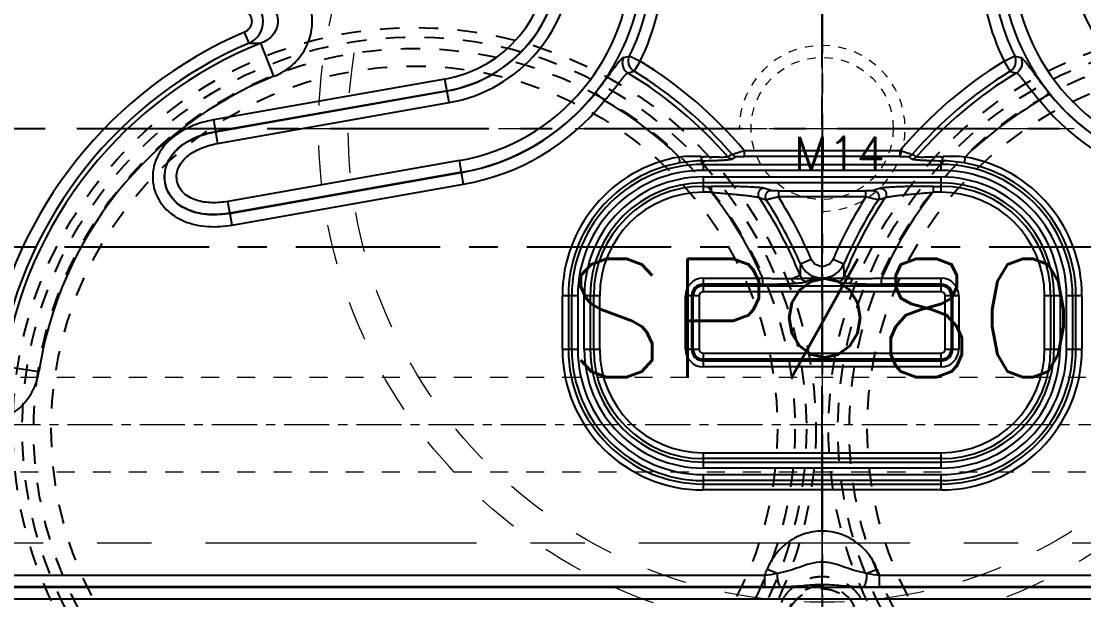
# Model space of a CAD drawing. Header units: millimetres. Extents: x -685 to 1888, y -6001 to 855.
# Drawn here: x 138.2 to 227.9, y -1263.5 to -1214.7 of the extents above; entities that cross this region are included whole.
import ezdxf
from ezdxf.enums import TextEntityAlignment as Align

# ---------------------------------------------------------------- set-up
doc = ezdxf.new("R2010")
doc.units = ezdxf.units.MM
doc.header["$LTSCALE"] = 16.335
doc.linetypes.add('CENTER', pattern=[0.6, 0.375, -0.075, 0.075, -0.075])
doc.linetypes.add('HIDDEN', pattern=[0.2, 0.1, -0.1])
doc.layers.get('0').update_dxf_attribs({"linetype": 'CONTINUOUS'})
for name, color, linetype, lineweight in [('cool', 153, 'HIDDEN', 9), ('moldbase', 7, 'CONTINUOUS', 20), ('screw', 33, 'CONTINUOUS', 13), ('sp', 193, 'CONTINUOUS', 9)]:
    doc.layers.add(name, color=color, linetype=linetype, lineweight=lineweight)
doc.layers.add('DEFAULT_2', color=8, linetype='HIDDEN')
doc.styles.add('TXT', font='txt.shx', dxfattribs={"bigfont": 'gbcbig.shx'})

# ---------------------------------------------------------------- blocks, each defined once
blk = doc.blocks.new('screw_m14_g')
at = {"layer": 'screw', "color": 1, "linetype": 'CENTER', "ltscale": 0.435384}
for p, q in [((0, -7.7), (0, 7.7)), ((-7.7, 0), (7.7, 0))]:
    blk.add_line(p, q, dxfattribs=at)
at = {"layer": 'screw', "color": 33, "linetype": 'HIDDEN', "ltscale": 0.435384}
blk.add_circle((0, 0), 6, dxfattribs=at)
at = {"layer": 'screw', "color": 92, "linetype": 'HIDDEN', "ltscale": 0.435384}
blk.add_arc((0, 0), 7, 270, 180, dxfattribs=at)
at = {"layer": 'screw', "color": 6, "linetype": 'ByBlock', "style": 'TXT'}
blk.add_text('M14', height=2.8, dxfattribs=at).set_placement((-2.38, -3.5))
blk = doc.blocks.new('sp_80_th', base_point=(180.026, -1065.14))
at = {"layer": 'sp', "color": 1, "linetype": 'CENTER', "ltscale": 2.643404}
for p, q in [((180.026, -1111.89), (180.026, -1018.39)), ((133.276, -1065.14), (226.776, -1065.14))]:
    blk.add_line(p, q, dxfattribs=at)
at = {"layer": 'sp', "linetype": 'HIDDEN', "ltscale": 2.073258}
for radius in [42.5, 40]:
    blk.add_circle((180.026, -1065.14), radius, dxfattribs=at)
at = {"layer": 'sp', "color": 6, "style": 'TXT'}
blk.add_text('SP%%c80', height=10, dxfattribs=at).set_placement((180.026, -1081.14), align=Align.MIDDLE)
blk = doc.blocks.new('124')
at = {"layer": 'cool', "ltscale": 0.932966}
for p, q in [((10.142, -1344.709), (401.482, -1344.709)), ((10.142, -1352.709), (401.482, -1352.709))]:
    blk.add_line(p, q, dxfattribs=at)
at = {"layer": 'cool', "color": 1, "linetype": 'CENTER', "ltscale": 0.621977}
blk.add_line((-4.188, -1348.709), (415.812, -1348.709), dxfattribs=at)

msp = doc.modelspace()

# ---------------------------------------------------------------- linework, layer by layer
at = {"color": 1, "linetype": 'CENTER', "ltscale": 1.990328}
for p, q in [((205.812, -1413.709), (205.812, -1063.709)), ((-14.188, -1233.709), (425.812, -1233.709))]:
    msp.add_line(p, q, dxfattribs=at)
at = {"color": 1, "linetype": 'CENTER', "ltscale": 1.38079}
msp.add_line((205.812, -1127.731), (205.812, -1319.686), dxfattribs=at)
at = {"color": 7, "linetype": 'Continuous'}
for p, q in [((157.442, -1216.501), (157.049, -1215.583)), ((159.545, -1219.307), (158.437, -1216.521)), ((189.559, -1217.592), (190.459, -1218.029)), ((221.164, -1218.029), (222.063, -1217.592)), ((190.459, -1218.029), (189.936, -1218.88)), ((221.687, -1218.88), (221.164, -1218.029)), ((173.979, -1219.543), (154.439, -1222.988)), ((174.33, -1221.533), (173.979, -1219.543)), ((174.152, -1220.527), (154.613, -1223.973)), ((154.617, -1223.994), (174.156, -1220.549)), ((186.668, -1220.729), (187.45, -1221.352)), ((224.955, -1220.729), (224.173, -1221.352)), ((154.79, -1224.979), (174.33, -1221.533)), ((154.439, -1222.988), (154.79, -1224.979)), ((199.23, -1225.568), (199.23, -1226.069)), ((199.23, -1225.568), (212.393, -1225.568)), ((212.393, -1226.069), (212.393, -1225.568)), ((175.193, -1226.431), (155.654, -1229.877)), ((175.544, -1228.422), (175.193, -1226.431)), ((193.834, -1226.621), (193.749, -1226.126)), ((195.762, -1226.437), (195.762, -1227.251)), ((195.762, -1226.749), (215.862, -1226.749)), ((198.214, -1225.918), (197.86, -1226.117)), ((198.238, -1226.291), (198.593, -1226.093)), ((212.393, -1226.069), (199.23, -1226.069)), ((213.031, -1226.093), (213.385, -1226.291)), ((213.763, -1226.117), (213.409, -1225.918)), ((215.862, -1227.251), (215.862, -1226.437)), ((217.874, -1226.126), (217.789, -1226.621)), ((175.367, -1227.416), (155.828, -1230.861)), ((155.831, -1230.883), (175.371, -1227.437)), ((215.862, -1227.251), (195.762, -1227.251)), ((156.005, -1231.867), (175.544, -1228.422)), ((195.762, -1227.805), (195.762, -1229.101)), ((195.762, -1227.805), (215.862, -1227.805)), ((215.862, -1228.306), (195.762, -1228.306)), ((215.862, -1229.101), (215.862, -1227.805)), ((195.762, -1228.599), (196.443, -1228.599)), ((196.443, -1229.101), (195.762, -1229.101)), ((196.443, -1228.599), (196.443, -1229.101)), ((201.506, -1228.962), (200.897, -1228.764)), ((202.116, -1228.986), (202.116, -1229.488)), ((202.116, -1228.986), (209.507, -1228.986)), ((209.507, -1229.488), (209.507, -1228.986)), ((210.726, -1228.764), (210.117, -1228.962)), ((215.18, -1228.599), (215.862, -1228.599)), ((215.18, -1228.599), (215.18, -1229.101)), ((215.862, -1229.101), (215.18, -1229.101)), ((156.005, -1231.867), (155.654, -1229.877)), ((200.483, -1229.544), (201.087, -1229.737)), ((209.507, -1229.488), (202.116, -1229.488)), ((210.536, -1229.737), (211.14, -1229.544)), ((203.974, -1235.137), (204.893, -1234.743)), ((206.73, -1234.743), (207.649, -1235.137)), ((207.669, -1236.132), (207.649, -1235.137)), ((195.762, -1236.355), (195.762, -1237.503)), ((195.762, -1236.355), (200.801, -1236.355)), ((200.801, -1236.857), (200.801, -1236.355)), ((203.954, -1236.132), (203.25, -1236.412)), ((207.669, -1236.132), (208.374, -1236.412)), ((210.822, -1236.355), (215.862, -1236.355)), ((210.822, -1236.857), (210.822, -1236.355)), ((215.862, -1237.503), (215.862, -1236.355)), ((200.801, -1236.857), (195.762, -1236.857)), ((195.762, -1237.002), (215.862, -1237.002)), ((215.862, -1237.503), (195.762, -1237.503)), ((215.862, -1236.857), (210.822, -1236.857)), ((183.887, -1242.351), (183.887, -1237.829)), ((185.183, -1237.829), (183.887, -1237.829)), ((184.389, -1237.829), (184.389, -1242.351)), ((184.682, -1242.351), (184.682, -1237.829)), ((185.183, -1237.829), (185.183, -1242.351)), ((185.737, -1242.351), (185.737, -1237.829)), ((187.033, -1237.829), (185.737, -1237.829)), ((186.239, -1237.829), (186.239, -1242.351)), ((186.531, -1242.351), (186.531, -1237.829)), ((187.033, -1237.829), (187.033, -1242.351)), ((194.288, -1242.351), (194.288, -1237.829)), ((195.436, -1237.829), (194.288, -1237.829)), ((194.789, -1237.829), (194.789, -1242.351)), ((194.935, -1242.351), (194.935, -1237.829)), ((195.436, -1237.829), (195.436, -1242.351)), ((217.335, -1237.829), (216.187, -1237.829)), ((216.187, -1242.351), (216.187, -1237.829)), ((216.688, -1237.829), (216.688, -1242.351)), ((216.834, -1242.351), (216.834, -1237.829)), ((217.335, -1237.829), (217.335, -1242.351)), ((225.886, -1237.829), (224.59, -1237.829)), ((224.59, -1242.351), (224.59, -1237.829)), ((225.092, -1237.829), (225.092, -1242.351)), ((225.384, -1242.351), (225.384, -1237.829)), ((225.886, -1237.829), (225.886, -1242.351)), ((227.736, -1237.829), (226.44, -1237.829)), ((226.44, -1242.351), (226.44, -1237.829)), ((226.941, -1237.829), (226.941, -1242.351)), ((227.234, -1242.351), (227.234, -1237.829)), ((227.736, -1237.829), (227.736, -1242.351)), ((183.887, -1242.351), (185.183, -1242.351)), ((185.737, -1242.351), (187.033, -1242.351)), ((194.288, -1242.351), (195.436, -1242.351)), ((195.762, -1242.677), (215.862, -1242.677)), ((195.762, -1242.677), (195.762, -1243.825)), ((215.862, -1243.825), (215.862, -1242.677)), ((216.187, -1242.351), (217.335, -1242.351)), ((224.59, -1242.351), (225.886, -1242.351)), ((226.44, -1242.351), (227.736, -1242.351)), ((136.749, -1243.776), (139.713, -1244.23)), ((215.862, -1243.178), (195.762, -1243.178)), ((195.762, -1243.324), (215.862, -1243.324)), ((215.862, -1243.825), (195.762, -1243.825)), ((195.762, -1251.08), (215.862, -1251.08)), ((195.762, -1251.08), (195.762, -1252.376)), ((215.862, -1251.582), (195.762, -1251.582)), ((215.862, -1252.376), (215.862, -1251.08)), ((195.762, -1251.874), (215.862, -1251.874)), ((215.862, -1252.376), (195.762, -1252.376)), ((195.762, -1252.93), (215.862, -1252.93)), ((195.762, -1252.93), (195.762, -1254.226)), ((215.862, -1253.431), (195.762, -1253.431)), ((215.862, -1254.226), (215.862, -1252.93)), ((195.762, -1253.724), (215.862, -1253.724)), ((215.862, -1254.226), (195.762, -1254.226)), ((122.899, -1261.411), (200.972, -1261.411)), ((200.972, -1262.41), (200.972, -1261.411)), ((202.036, -1261.275), (201.168, -1260.93)), ((210.455, -1260.93), (209.587, -1261.275)), ((210.651, -1261.411), (288.724, -1261.411)), ((210.651, -1262.41), (210.651, -1261.411)), ((200.972, -1262.41), (122.899, -1262.41)), ((122.899, -1262.432), (288.724, -1262.432)), ((288.724, -1262.41), (210.651, -1262.41)), ((288.724, -1263.432), (122.899, -1263.432))]:
    msp.add_line(p, q, dxfattribs=at)
at = {"color": 1, "linetype": 'CENTER', "ltscale": 2.18358}
msp.add_line((57.305, -1223.709), (354.318, -1223.709), dxfattribs=at)
at = {"color": 7, "linetype": 'Continuous'}
for centre, radius, start, end in [((104.307, -1195.704), 35.046, 291.69173, 351.28724), ((104.307, -1195.704), 35.444, 293.17475, 349.80422), ((104.307, -1195.704), 36.443, 293.17473, 349.80424), ((172.144, -1209.136), 10.567, 279.99975, 0), ((172.144, -1209.136), 11.567, 279.99997, 0), ((172.144, -1209.136), 11.589, 279.99997, 0), ((172.144, -1209.136), 12.588, 279.99978, 360), ((172.144, -1209.136), 17.562, 280.00003, 0), ((172.144, -1209.136), 18.561, 280.00003, 360), ((239.479, -1209.136), 18.561, 180, 260), ((239.479, -1209.136), 17.562, 180, 260), ((239.479, -1209.136), 12.588, 180, 260), ((172.144, -1209.136), 19.36, 334.10212, 357.68554), ((172.144, -1209.136), 20.359, 334.10212, 357.68554), ((239.479, -1209.136), 20.359, 182.3139, 205.89828), ((239.479, -1209.136), 19.36, 182.3139, 205.89828), ((156.629, -1214.664), 2.01, 293.87415, 66.12486), ((171.39, -1249.085), 36.443, 113.17473, 169.80424), ((171.39, -1249.085), 35.444, 113.17475, 169.80422), ((171.39, -1249.085), 35.046, 111.69173, 171.28724), ((160.785, -1108.904), 112.432, 284.55904, 284.82825), ((250.939, -1108.826), 112.534, 255.13208, 255.40121), ((171.39, -1249.085), 36.443, 40.1895, 58.4506), ((240.233, -1249.085), 36.443, 121.54978, 139.8105), ((171.39, -1249.085), 32.047, 111.69163, 171.28734), ((171.39, -1249.085), 35.046, 40.94769, 59.02874), ((171.39, -1249.085), 35.444, 40.81615, 58.4506), ((240.233, -1249.085), 35.444, 121.54978, 139.18385), ((240.233, -1249.085), 35.046, 120.97165, 139.05231), ((172.144, -1209.136), 18.583, 280.00003, 321.40591), ((172.144, -1209.136), 19.583, 280.00003, 321.40591), ((171.39, -1249.085), 32.047, 45.75795, 59.92621), ((240.233, -1249.085), 32.047, 120.07418, 134.24205), ((239.479, -1209.136), 19.583, 218.59449, 260), ((239.479, -1209.136), 18.583, 218.59449, 260), ((195.762, -1237.829), 11.874, 99.75704, 180), ((195.762, -1237.829), 11.372, 99.75704, 180), ((195.762, -1237.829), 11.08, 90, 180), ((194.92, -1238.434), 12.363, 86.84993, 95.43369), ((196.017, -1239.311), 12.877, 91.1359, 99.75849), ((199.151, -1160.91), 65.276, 266.88083, 267.04313), ((198.596, -1225.591), 0.502, 220.6407, 269.6585), ((213.028, -1225.591), 0.502, 270.34148, 319.35919), ((212.468, -1160.849), 65.337, 272.95702, 273.11935), ((215.605, -1239.328), 12.893, 80.24701, 88.8586), ((215.862, -1237.829), 11.08, 0, 90), ((216.704, -1238.37), 12.299, 84.54251, 93.17123), ((215.862, -1237.829), 11.372, 0, 80.24296), ((215.862, -1237.829), 11.874, 0, 80.24296), ((195.762, -1237.829), 10.578, 90, 180), ((215.862, -1237.829), 10.578, 0, 90), ((195.762, -1237.829), 10.024, 90, 180), ((195.762, -1237.829), 9.523, 90, 180), ((215.862, -1237.829), 10.024, 0, 90), ((215.862, -1237.829), 9.523, 0, 90), ((195.762, -1237.829), 9.23, 90, 180), ((195.762, -1237.829), 8.728, 90, 180), ((171.39, -1249.085), 32.047, 23.40425, 38.57897), ((240.233, -1249.085), 32.047, 141.42103, 156.59575), ((215.862, -1237.829), 9.23, 0, 90), ((215.862, -1237.829), 8.728, 0, 90), ((171.39, -1249.085), 35.046, 21.69164, 33.88839), ((171.39, -1249.085), 35.444, 23.17473, 33.08488), ((171.39, -1249.085), 36.443, 23.17473, 32.53047), ((240.233, -1249.085), 36.443, 147.46953, 156.82527), ((240.233, -1249.085), 35.444, 146.91512, 156.82527), ((240.233, -1249.085), 35.046, 146.11161, 158.30836), ((104.307, -1264.546), 35.046, 111.69164, 350.0013), ((205.812, -1234.323), 2.01, 203.8751, 336.12499), ((195.762, -1237.829), 1.474, 90, 180), ((206.317, -1235.288), 2.509, 199.64514, 205.74738), ((205.309, -1235.289), 2.506, 334.24967, 340.35954), ((215.862, -1237.829), 1.474, 0, 90), ((195.762, -1237.829), 0.972, 90, 180), ((195.762, -1237.829), 0.827, 90, 180), ((195.762, -1237.829), 0.326, 90, 180), ((215.862, -1237.829), 0.972, 0, 90), ((215.862, -1237.829), 0.827, 0, 90), ((215.862, -1237.829), 0.326, 0, 90), ((195.762, -1242.351), 11.874, 180, 270), ((195.762, -1242.351), 11.372, 180, 270), ((195.762, -1242.351), 11.08, 180, 270), ((195.762, -1242.351), 10.578, 180, 270), ((195.762, -1242.351), 10.024, 180, 270), ((195.762, -1242.351), 9.523, 180, 270), ((195.762, -1242.351), 9.23, 180, 270), ((195.762, -1242.351), 8.728, 180, 270), ((195.762, -1242.351), 1.474, 180, 270), ((195.762, -1242.351), 0.972, 180, 270), ((195.762, -1242.351), 0.827, 180, 270), ((195.762, -1242.351), 0.326, 180, 270), ((215.862, -1242.351), 11.874, 270, 360), ((215.862, -1242.351), 11.372, 270, 0), ((215.862, -1242.351), 11.08, 270, 0), ((215.862, -1242.351), 10.578, 270, 0), ((215.862, -1242.351), 10.024, 270, 360), ((215.862, -1242.351), 9.523, 270, 0), ((215.862, -1242.351), 9.23, 270, 0), ((215.862, -1242.351), 8.728, 270, 360), ((215.862, -1242.351), 1.474, 270, 360), ((215.862, -1242.351), 0.972, 270, 0), ((215.862, -1242.351), 0.827, 270, 360), ((215.862, -1242.351), 0.326, 270, 360), ((171.39, -1249.085), 32.047, 337.37983, 338.30836), ((197.055, -1226.505), 35.125, 276.40271, 278.15181), ((214.695, -1225.514), 36.124, 261.87233, 263.57293), ((240.233, -1249.085), 32.047, 201.69164, 202.62017), ((200.977, -1218.675), 43.735, 269.99361, 271.76619), ((210.632, -1219.619), 42.791, 268.21441, 270.02588)]:
    msp.add_arc(centre, radius, start, end, dxfattribs=at)
for points, knots in [([(159.545, -1219.307), (160.009, -1219.123), (160.889, -1218.62), (161.938, -1217.524), (162.617, -1216.165), (162.854, -1214.663), (162.617, -1213.162), (161.938, -1211.803), (160.889, -1210.707), (160.009, -1210.204), (159.545, -1210.02)], [0, 0, 0, 0, 0.125047, 0.25007, 0.375049, 0.500033, 0.625011, 0.749978, 0.874974, 1, 1, 1, 1]), ([(158.437, -1212.806), (158.835, -1212.948), (159.393, -1213.322), (159.802, -1214.055), (159.916, -1214.664), (159.802, -1215.273), (159.393, -1216.006), (158.835, -1216.379), (158.437, -1216.521)], [0, 0, 0, 0, 0.254955, 0.378735, 0.500005, 0.621272, 0.745057, 1, 1, 1, 1]), ([(157.049, -1213.745), (157.226, -1213.821), (157.546, -1214.078), (157.728, -1214.664), (157.546, -1215.249), (157.226, -1215.507), (157.049, -1215.583)], [0, 0, 0, 0, 0.250271, 0.500011, 0.749749, 1, 1, 1, 1]), ([(157.442, -1216.501), (157.523, -1216.503), (157.855, -1216.51), (158.187, -1216.516), (158.437, -1216.521)], [0, 0, 0, 0, 0.244714, 1, 1, 1, 1]), ([(189.048, -1217.726), (189.029, -1217.731), (188.985, -1217.755), (188.88, -1217.84), (188.721, -1218.017), (188.495, -1218.303), (188.217, -1218.677), (187.889, -1219.126), (187.374, -1219.823), (186.96, -1220.363), (186.668, -1220.729)], [0, 0, 0, 0, 0.015865, 0.038451, 0.105217, 0.200682, 0.323072, 0.46916, 0.634608, 1, 1, 1, 1]), ([(189.048, -1217.726), (188.995, -1217.833), (188.925, -1218.078), (188.96, -1218.461), (189.134, -1218.805), (189.323, -1218.974), (189.425, -1219.036)], [0, 0, 0, 0, 0.241121, 0.500442, 0.759517, 1, 1, 1, 1]), ([(189.935, -1218.88), (189.833, -1218.816), (189.649, -1218.647), (189.482, -1218.314), (189.443, -1217.943), (189.507, -1217.702), (189.559, -1217.592)], [0, 0, 0, 0, 0.249705, 0.500001, 0.750296, 1, 1, 1, 1]), ([(221.687, -1218.881), (221.79, -1218.816), (221.974, -1218.647), (222.141, -1218.314), (222.18, -1217.943), (222.115, -1217.702), (222.063, -1217.592)], [0, 0, 0, 0, 0.249676, 0.499902, 0.750233, 1, 1, 1, 1]), ([(222.575, -1217.727), (222.628, -1217.834), (222.698, -1218.078), (222.663, -1218.462), (222.489, -1218.805), (222.299, -1218.974), (222.198, -1219.036)], [0, 0, 0, 0, 0.241134, 0.500455, 0.759523, 1, 1, 1, 1]), ([(224.955, -1220.729), (224.663, -1220.363), (224.248, -1219.823), (223.734, -1219.126), (223.406, -1218.677), (223.128, -1218.303), (222.902, -1218.017), (222.743, -1217.841), (222.638, -1217.756), (222.594, -1217.731), (222.575, -1217.726)], [0, 0, 0, 0, 0.365432, 0.53087, 0.676941, 0.799312, 0.894766, 0.96154, 0.984132, 1, 1, 1, 1]), ([(187.449, -1221.352), (187.692, -1221.077), (188.034, -1220.666), (188.455, -1220.128), (188.724, -1219.779), (188.954, -1219.486), (189.143, -1219.262), (189.278, -1219.122), (189.368, -1219.056), (189.408, -1219.039), (189.425, -1219.036)], [0, 0, 0, 0, 0.360238, 0.524424, 0.670398, 0.793166, 0.889946, 0.958852, 0.982688, 1, 1, 1, 1]), ([(189.425, -1219.036), (189.466, -1219.021), (189.572, -1218.984), (189.745, -1218.944), (189.874, -1218.903), (189.935, -1218.88)], [0, 0, 0, 0, 0.243624, 0.629858, 1, 1, 1, 1]), ([(221.687, -1218.881), (221.728, -1218.895), (221.834, -1218.932), (222.008, -1218.972), (222.136, -1219.014), (222.198, -1219.036)], [0, 0, 0, 0, 0.243593, 0.6298, 1, 1, 1, 1]), ([(222.198, -1219.036), (222.215, -1219.039), (222.255, -1219.056), (222.345, -1219.122), (222.48, -1219.262), (222.669, -1219.486), (222.899, -1219.779), (223.168, -1220.128), (223.589, -1220.666), (223.931, -1221.077), (224.173, -1221.352)], [0, 0, 0, 0, 0.017312, 0.041147, 0.110053, 0.206831, 0.329597, 0.475568, 0.639753, 1, 1, 1, 1]), ([(154.439, -1222.988), (153.774, -1223.106), (152.454, -1223.488), (150.667, -1224.567), (149.397, -1226.307), (149.163, -1228.496), (150.131, -1230.473), (151.92, -1231.673), (153.969, -1232.077), (155.339, -1231.984), (156.005, -1231.867)], [0, 0, 0, 0, 0.122834, 0.247062, 0.373087, 0.499976, 0.626878, 0.752904, 0.877154, 1, 1, 1, 1]), ([(155.831, -1230.883), (155.243, -1230.986), (154.062, -1231.067), (152.352, -1230.741), (150.934, -1229.807), (150.197, -1228.314), (150.379, -1226.658), (151.392, -1225.296), (152.888, -1224.404), (154.025, -1224.076), (154.613, -1223.973)], [0, 0, 0, 0, 0.133698, 0.262487, 0.383618, 0.499991, 0.616432, 0.737541, 0.866314, 1, 1, 1, 1]), ([(155.828, -1230.861), (155.315, -1230.951), (154.256, -1231.038), (152.913, -1230.844), (151.887, -1230.405), (151.178, -1229.882), (150.626, -1229.162), (150.32, -1228.292), (150.31, -1227.37), (150.582, -1226.505), (151.071, -1225.772), (151.689, -1225.19), (152.378, -1224.739), (153.341, -1224.296), (154.105, -1224.085), (154.617, -1223.994)], [0, 0, 0, 0, 0.116544, 0.236629, 0.29962, 0.364854, 0.431868, 0.499853, 0.567831, 0.634857, 0.699816, 0.763055, 0.824002, 0.883458, 1, 1, 1, 1]), ([(155.654, -1229.877), (155.209, -1229.955), (154.313, -1230.029), (153.199, -1229.876), (152.402, -1229.536), (151.895, -1229.168), (151.525, -1228.683), (151.32, -1228.116), (151.318, -1227.513), (151.5, -1226.93), (151.851, -1226.411), (152.484, -1225.819), (153.478, -1225.295), (154.345, -1225.057), (154.79, -1224.979)], [0, 0, 0, 0, 0.132314, 0.261535, 0.324001, 0.384182, 0.442668, 0.499989, 0.557314, 0.615808, 0.675998, 0.738471, 0.867687, 1, 1, 1, 1]), ([(198.214, -1225.918), (198.225, -1225.91), (198.261, -1225.896), (198.33, -1225.867), (198.432, -1225.831), (198.56, -1225.786), (198.709, -1225.736), (198.934, -1225.661), (199.109, -1225.603), (199.23, -1225.568)], [0, 0, 0, 0, 0.036526, 0.107633, 0.20961, 0.337359, 0.485634, 0.649176, 1, 1, 1, 1]), ([(212.393, -1225.568), (212.513, -1225.605), (212.739, -1225.677), (213.008, -1225.766), (213.191, -1225.831), (213.292, -1225.867), (213.362, -1225.896), (213.398, -1225.91), (213.409, -1225.918)], [0, 0, 0, 0, 0.350551, 0.662171, 0.790084, 0.892188, 0.96333, 1, 1, 1, 1]), ([(195.762, -1226.437), (195.742, -1226.434), (195.7, -1226.403), (195.655, -1226.326), (195.62, -1226.217), (195.605, -1226.134), (195.599, -1226.09)], [0, 0, 0, 0, 0.146681, 0.366191, 0.662344, 1, 1, 1, 1]), ([(195.762, -1226.437), (196.056, -1226.431), (196.484, -1226.421), (197.033, -1226.401), (197.392, -1226.384), (197.701, -1226.365), (197.947, -1226.344), (198.109, -1226.325), (198.197, -1226.307), (198.227, -1226.297), (198.238, -1226.291)], [0, 0, 0, 0, 0.355318, 0.517494, 0.663527, 0.789401, 0.890587, 0.962079, 0.9854, 1, 1, 1, 1]), ([(197.86, -1226.117), (197.851, -1226.122), (197.826, -1226.128), (197.752, -1226.139), (197.618, -1226.147), (197.413, -1226.151), (197.155, -1226.15), (196.855, -1226.144), (196.393, -1226.129), (196.033, -1226.112), (195.784, -1226.099)], [0, 0, 0, 0, 0.014411, 0.037315, 0.107653, 0.207971, 0.333479, 0.479024, 0.640758, 1, 1, 1, 1]), ([(198.238, -1226.291), (198.202, -1226.291), (198.062, -1226.273), (197.929, -1226.197), (197.86, -1226.117)], [0, 0, 0, 0, 0.255901, 1, 1, 1, 1]), ([(198.593, -1226.093), (198.599, -1226.089), (198.623, -1226.087), (198.668, -1226.082), (198.733, -1226.079), (198.849, -1226.074), (199.017, -1226.07), (199.156, -1226.069), (199.23, -1226.069)], [0, 0, 0, 0, 0.03568, 0.108598, 0.213499, 0.343715, 0.654943, 1, 1, 1, 1]), ([(212.393, -1226.069), (212.464, -1226.069), (212.599, -1226.07), (212.763, -1226.073), (212.88, -1226.078), (212.949, -1226.081), (212.997, -1226.087), (213.023, -1226.089), (213.031, -1226.093)], [0, 0, 0, 0, 0.330328, 0.636707, 0.770016, 0.880986, 0.960583, 1, 1, 1, 1]), ([(213.385, -1226.291), (213.421, -1226.291), (213.561, -1226.273), (213.694, -1226.196), (213.763, -1226.117)], [0, 0, 0, 0, 0.255904, 1, 1, 1, 1]), ([(213.385, -1226.291), (213.395, -1226.298), (213.426, -1226.307), (213.514, -1226.325), (213.676, -1226.344), (213.922, -1226.365), (214.231, -1226.384), (214.59, -1226.401), (215.139, -1226.421), (215.567, -1226.431), (215.862, -1226.437)], [0, 0, 0, 0, 0.014463, 0.037805, 0.109461, 0.21066, 0.336485, 0.482494, 0.644698, 1, 1, 1, 1]), ([(215.839, -1226.099), (215.59, -1226.112), (215.229, -1226.129), (214.768, -1226.144), (214.468, -1226.15), (214.21, -1226.151), (214.005, -1226.147), (213.871, -1226.139), (213.797, -1226.128), (213.772, -1226.122), (213.763, -1226.117)], [0, 0, 0, 0, 0.359261, 0.520993, 0.666546, 0.792073, 0.892386, 0.962687, 0.985582, 1, 1, 1, 1]), ([(215.862, -1226.437), (215.907, -1226.431), (215.961, -1226.345), (216.001, -1226.225), (216.018, -1226.138), (216.024, -1226.09)], [0, 0, 0, 0, 0.344586, 0.632181, 1, 1, 1, 1]), ([(200.897, -1228.764), (200.871, -1228.755), (200.802, -1228.742), (200.613, -1228.715), (200.288, -1228.688), (199.809, -1228.661), (199.234, -1228.638), (198.59, -1228.62), (197.652, -1228.603), (196.931, -1228.599), (196.443, -1228.599)], [0, 0, 0, 0, 0.018721, 0.04685, 0.128469, 0.238215, 0.369189, 0.51538, 0.671796, 1, 1, 1, 1]), ([(196.443, -1229.101), (196.885, -1229.134), (197.536, -1229.187), (198.384, -1229.264), (198.967, -1229.322), (199.489, -1229.38), (199.925, -1229.435), (200.222, -1229.481), (200.395, -1229.517), (200.458, -1229.535), (200.482, -1229.544)], [0, 0, 0, 0, 0.326702, 0.482302, 0.628059, 0.759044, 0.869364, 0.951992, 0.98072, 1, 1, 1, 1]), ([(200.897, -1228.764), (200.804, -1228.765), (200.623, -1228.82), (200.442, -1229.021), (200.377, -1229.284), (200.431, -1229.466), (200.482, -1229.544)], [0, 0, 0, 0, 0.264069, 0.499085, 0.734649, 1, 1, 1, 1]), ([(201.506, -1228.962), (201.413, -1228.963), (201.234, -1229.018), (201.053, -1229.217), (200.985, -1229.477), (201.037, -1229.658), (201.087, -1229.737)], [0, 0, 0, 0, 0.263974, 0.499074, 0.734723, 1, 1, 1, 1]), ([(202.116, -1228.986), (202.048, -1228.986), (201.919, -1228.985), (201.741, -1228.981), (201.614, -1228.975), (201.541, -1228.968), (201.515, -1228.965), (201.506, -1228.962)], [0, 0, 0, 0, 0.33204, 0.634973, 0.873353, 0.953837, 1, 1, 1, 1]), ([(210.117, -1228.962), (210.108, -1228.965), (210.082, -1228.968), (210.008, -1228.976), (209.882, -1228.981), (209.704, -1228.985), (209.575, -1228.986), (209.507, -1228.986)], [0, 0, 0, 0, 0.046672, 0.127575, 0.365569, 0.668919, 1, 1, 1, 1]), ([(210.117, -1228.962), (210.21, -1228.963), (210.39, -1229.018), (210.571, -1229.217), (210.638, -1229.477), (210.586, -1229.658), (210.536, -1229.737)], [0, 0, 0, 0, 0.263968, 0.499066, 0.734719, 1, 1, 1, 1]), ([(215.18, -1228.599), (214.692, -1228.599), (213.971, -1228.603), (213.033, -1228.62), (212.389, -1228.638), (211.814, -1228.661), (211.336, -1228.688), (211.01, -1228.715), (210.821, -1228.742), (210.752, -1228.755), (210.726, -1228.764)], [0, 0, 0, 0, 0.328204, 0.48462, 0.630811, 0.761785, 0.871531, 0.953151, 0.98128, 1, 1, 1, 1]), ([(210.726, -1228.764), (210.819, -1228.765), (211, -1228.82), (211.181, -1229.021), (211.247, -1229.284), (211.192, -1229.466), (211.141, -1229.544)], [0, 0, 0, 0, 0.264069, 0.499085, 0.734649, 1, 1, 1, 1]), ([(211.141, -1229.544), (211.165, -1229.535), (211.228, -1229.517), (211.401, -1229.481), (211.699, -1229.435), (212.134, -1229.38), (212.656, -1229.322), (213.239, -1229.264), (214.087, -1229.187), (214.738, -1229.134), (215.18, -1229.101)], [0, 0, 0, 0, 0.01928, 0.048007, 0.130633, 0.240952, 0.371937, 0.517693, 0.673289, 1, 1, 1, 1]), ([(202.116, -1229.488), (201.996, -1229.519), (201.77, -1229.579), (201.5, -1229.647), (201.316, -1229.691), (201.213, -1229.715), (201.139, -1229.729), (201.101, -1229.737), (201.087, -1229.737)], [0, 0, 0, 0, 0.351297, 0.661253, 0.787891, 0.889288, 0.961038, 1, 1, 1, 1]), ([(210.536, -1229.737), (210.522, -1229.736), (210.484, -1229.729), (210.367, -1229.706), (210.158, -1229.655), (209.853, -1229.579), (209.628, -1229.518), (209.507, -1229.488)], [0, 0, 0, 0, 0.038872, 0.1106, 0.338388, 0.648385, 1, 1, 1, 1]), ([(206.73, -1234.743), (206.655, -1234.921), (206.397, -1235.24), (205.812, -1235.423), (205.226, -1235.24), (204.969, -1234.921), (204.893, -1234.743)], [0, 0, 0, 0, 0.250271, 0.500011, 0.749749, 1, 1, 1, 1]), ([(203.974, -1235.137), (203.972, -1235.218), (203.965, -1235.549), (203.959, -1235.881), (203.954, -1236.132)], [0, 0, 0, 0, 0.24467, 1, 1, 1, 1]), ([(203.249, -1236.412), (202.877, -1236.423), (202.06, -1236.417), (201.244, -1236.382), (200.801, -1236.355)], [0, 0, 0, 0, 0.455996, 1, 1, 1, 1]), ([(204.057, -1236.378), (204.046, -1236.385), (204.014, -1236.395), (203.925, -1236.41), (203.766, -1236.416), (203.529, -1236.417), (203.349, -1236.414), (203.25, -1236.412)], [0, 0, 0, 0, 0.048717, 0.121228, 0.335499, 0.632803, 1, 1, 1, 1]), ([(203.596, -1236.775), (203.517, -1236.77), (203.393, -1236.699), (203.296, -1236.551), (203.261, -1236.46), (203.25, -1236.412)], [0, 0, 0, 0, 0.451643, 0.721843, 1, 1, 1, 1]), ([(207.566, -1236.378), (207.498, -1236.376), (207.334, -1236.374), (206.749, -1236.361), (205.957, -1236.354), (205.116, -1236.359), (204.599, -1236.367), (204.289, -1236.374), (204.125, -1236.376), (204.057, -1236.378)], [0, 0, 0, 0, 0.058013, 0.140511, 0.499956, 0.735437, 0.859489, 0.941987, 1, 1, 1, 1]), ([(204.496, -1236.644), (204.407, -1236.643), (204.227, -1236.592), (204.099, -1236.456), (204.057, -1236.378)], [0, 0, 0, 0, 0.499046, 1, 1, 1, 1]), ([(204.496, -1236.644), (204.606, -1236.577), (205.035, -1236.419), (205.812, -1236.339), (206.588, -1236.419), (207.017, -1236.577), (207.127, -1236.644)], [0, 0, 0, 0, 0.143359, 0.500121, 0.856643, 1, 1, 1, 1]), ([(207.127, -1236.644), (207.217, -1236.643), (207.397, -1236.592), (207.524, -1236.455), (207.566, -1236.378)], [0, 0, 0, 0, 0.504947, 1, 1, 1, 1]), ([(208.374, -1236.412), (208.274, -1236.414), (208.094, -1236.417), (207.857, -1236.416), (207.698, -1236.41), (207.609, -1236.395), (207.577, -1236.385), (207.566, -1236.378)], [0, 0, 0, 0, 0.367282, 0.664586, 0.878813, 0.9513, 1, 1, 1, 1]), ([(208.027, -1236.775), (208.108, -1236.77), (208.233, -1236.697), (208.329, -1236.548), (208.362, -1236.458), (208.374, -1236.412)], [0, 0, 0, 0, 0.462056, 0.729921, 1, 1, 1, 1]), ([(210.822, -1236.355), (210.379, -1236.382), (209.563, -1236.417), (208.746, -1236.423), (208.374, -1236.412)], [0, 0, 0, 0, 0.543989, 1, 1, 1, 1]), ([(200.801, -1236.857), (201.307, -1236.857), (202.24, -1236.845), (203.172, -1236.807), (203.596, -1236.775)], [0, 0, 0, 0, 0.543161, 1, 1, 1, 1]), ([(203.596, -1236.775), (203.708, -1236.767), (203.909, -1236.75), (204.174, -1236.72), (204.362, -1236.687), (204.464, -1236.663), (204.496, -1236.644)], [0, 0, 0, 0, 0.367783, 0.663802, 0.877175, 1, 1, 1, 1]), ([(207.127, -1236.644), (207.159, -1236.663), (207.261, -1236.687), (207.449, -1236.72), (207.714, -1236.75), (207.915, -1236.767), (208.027, -1236.775)], [0, 0, 0, 0, 0.122834, 0.336143, 0.63216, 1, 1, 1, 1]), ([(208.027, -1236.775), (208.451, -1236.807), (209.384, -1236.845), (210.316, -1236.857), (210.822, -1236.857)], [0, 0, 0, 0, 0.456841, 1, 1, 1, 1]), ([(130.663, -1246.316), (130.947, -1246.727), (131.635, -1247.471), (132.938, -1248.247), (134.415, -1248.604), (135.932, -1248.497), (137.342, -1247.929), (138.513, -1246.962), (139.345, -1245.694), (139.638, -1244.724), (139.713, -1244.23)], [0, 0, 0, 0, 0.125047, 0.25007, 0.375049, 0.500033, 0.625011, 0.749978, 0.874974, 1, 1, 1, 1]), ([(210.455, -1260.93), (210.271, -1260.466), (209.768, -1259.586), (208.672, -1258.537), (207.313, -1257.858), (205.811, -1257.622), (204.31, -1257.858), (202.951, -1258.538), (201.855, -1259.587), (201.352, -1260.466), (201.168, -1260.93)], [0, 0, 0, 0, 0.125048, 0.25007, 0.375048, 0.500032, 0.625011, 0.749979, 0.874975, 1, 1, 1, 1]), ([(209.587, -1261.275), (209.27, -1261.206), (208.798, -1261.106), (208.19, -1260.915), (207.593, -1260.7), (206.981, -1260.487), (206.329, -1260.348), (205.642, -1260.295), (204.803, -1260.427), (203.883, -1260.754), (202.978, -1261.075), (202.354, -1261.208), (202.036, -1261.275)], [0, 0, 0, 0, 0.124804, 0.184875, 0.2447, 0.368263, 0.433579, 0.5002, 0.631725, 0.755352, 0.875214, 1, 1, 1, 1]), ([(202.325, -1262.389), (202.302, -1262.381), (202.255, -1262.343), (202.172, -1262.211), (202.099, -1261.971), (202.047, -1261.638), (202.035, -1261.398), (202.036, -1261.275)], [0, 0, 0, 0, 0.061334, 0.147342, 0.393488, 0.687849, 1, 1, 1, 1]), ([(209.298, -1262.39), (209.346, -1262.373), (209.439, -1262.244), (209.519, -1261.993), (209.576, -1261.651), (209.588, -1261.401), (209.587, -1261.275)], [0, 0, 0, 0, 0.129148, 0.364966, 0.679586, 1, 1, 1, 1]), ([(202.325, -1262.389), (202.952, -1262.37), (203.848, -1262.32), (205.008, -1262.224), (205.811, -1262.182), (206.615, -1262.224), (207.775, -1262.32), (208.671, -1262.37), (209.298, -1262.389)], [0, 0, 0, 0, 0.269498, 0.385355, 0.499923, 0.614573, 0.730444, 1, 1, 1, 1])]:
    msp.add_open_spline(points, degree=3, knots=knots, dxfattribs=at)
at = {"layer": 'DEFAULT_2', "color": 8, "linetype": 'HIDDEN'}
for centre, radius in [((171.39, -1249.085), 33.886), ((171.39, -1249.085), 33.094), ((240.233, -1249.085), 33.886), ((240.233, -1249.085), 33.094), ((171.39, -1249.085), 32.128), ((240.233, -1249.085), 32.128), ((171.39, -1249.085), 30.644)]:
    msp.add_circle(centre, radius, dxfattribs=at)
msp.add_arc((240.233, -1249.085), 30.644, 94.4269, 0.0043, dxfattribs=at)
for points, knots in [([(202.367, -1263.722), (202.52, -1263.398), (202.919, -1262.79), (203.743, -1262.079), (204.734, -1261.627), (205.812, -1261.472), (206.89, -1261.627), (207.88, -1262.079), (208.704, -1262.79), (209.103, -1263.398), (209.256, -1263.722)], [0, 0, 0, 0, 0.124996, 0.250047, 0.375018, 0.500011, 0.625006, 0.749973, 0.875016, 1, 1, 1, 1]), ([(208.531, -1264.064), (208.292, -1263.555), (207.514, -1262.652), (205.811, -1262.149), (204.109, -1262.652), (203.331, -1263.556), (203.092, -1264.064)], [0, 0, 0, 0, 0.250402, 0.500012, 0.749625, 1, 1, 1, 1]), ([(203.099, -1264.267), (203.221, -1264.015), (203.537, -1263.541), (204.188, -1262.99), (204.967, -1262.641), (205.811, -1262.521), (206.656, -1262.641), (207.435, -1262.99), (208.086, -1263.541), (208.402, -1264.014), (208.524, -1264.267)], [0, 0, 0, 0, 0.124923, 0.249945, 0.374954, 0.500006, 0.625057, 0.750064, 0.875081, 1, 1, 1, 1])]:
    msp.add_open_spline(points, degree=3, knots=knots, dxfattribs=at)
at = {"layer": 'moldbase', "color": 1, "linetype": 'CENTER', "ltscale": 3.731864}
for p, q in [((205.812, -958.709), (205.812, -1558.709)), ((505.812, -1258.709), (-94.188, -1258.709))]:
    msp.add_line(p, q, dxfattribs=at)

# ---------------------------------------------------------------- block references
msp.add_blockref('124', (0, 100))
at = {"layer": 'screw'}
msp.add_blockref('screw_m14_g', (205.812, -1223.709), dxfattribs=at)
at = {"layer": 'sp'}
msp.add_blockref('sp_80_th', (205.812, -1223.709), dxfattribs=at)

doc.saveas('drawing.dxf')
